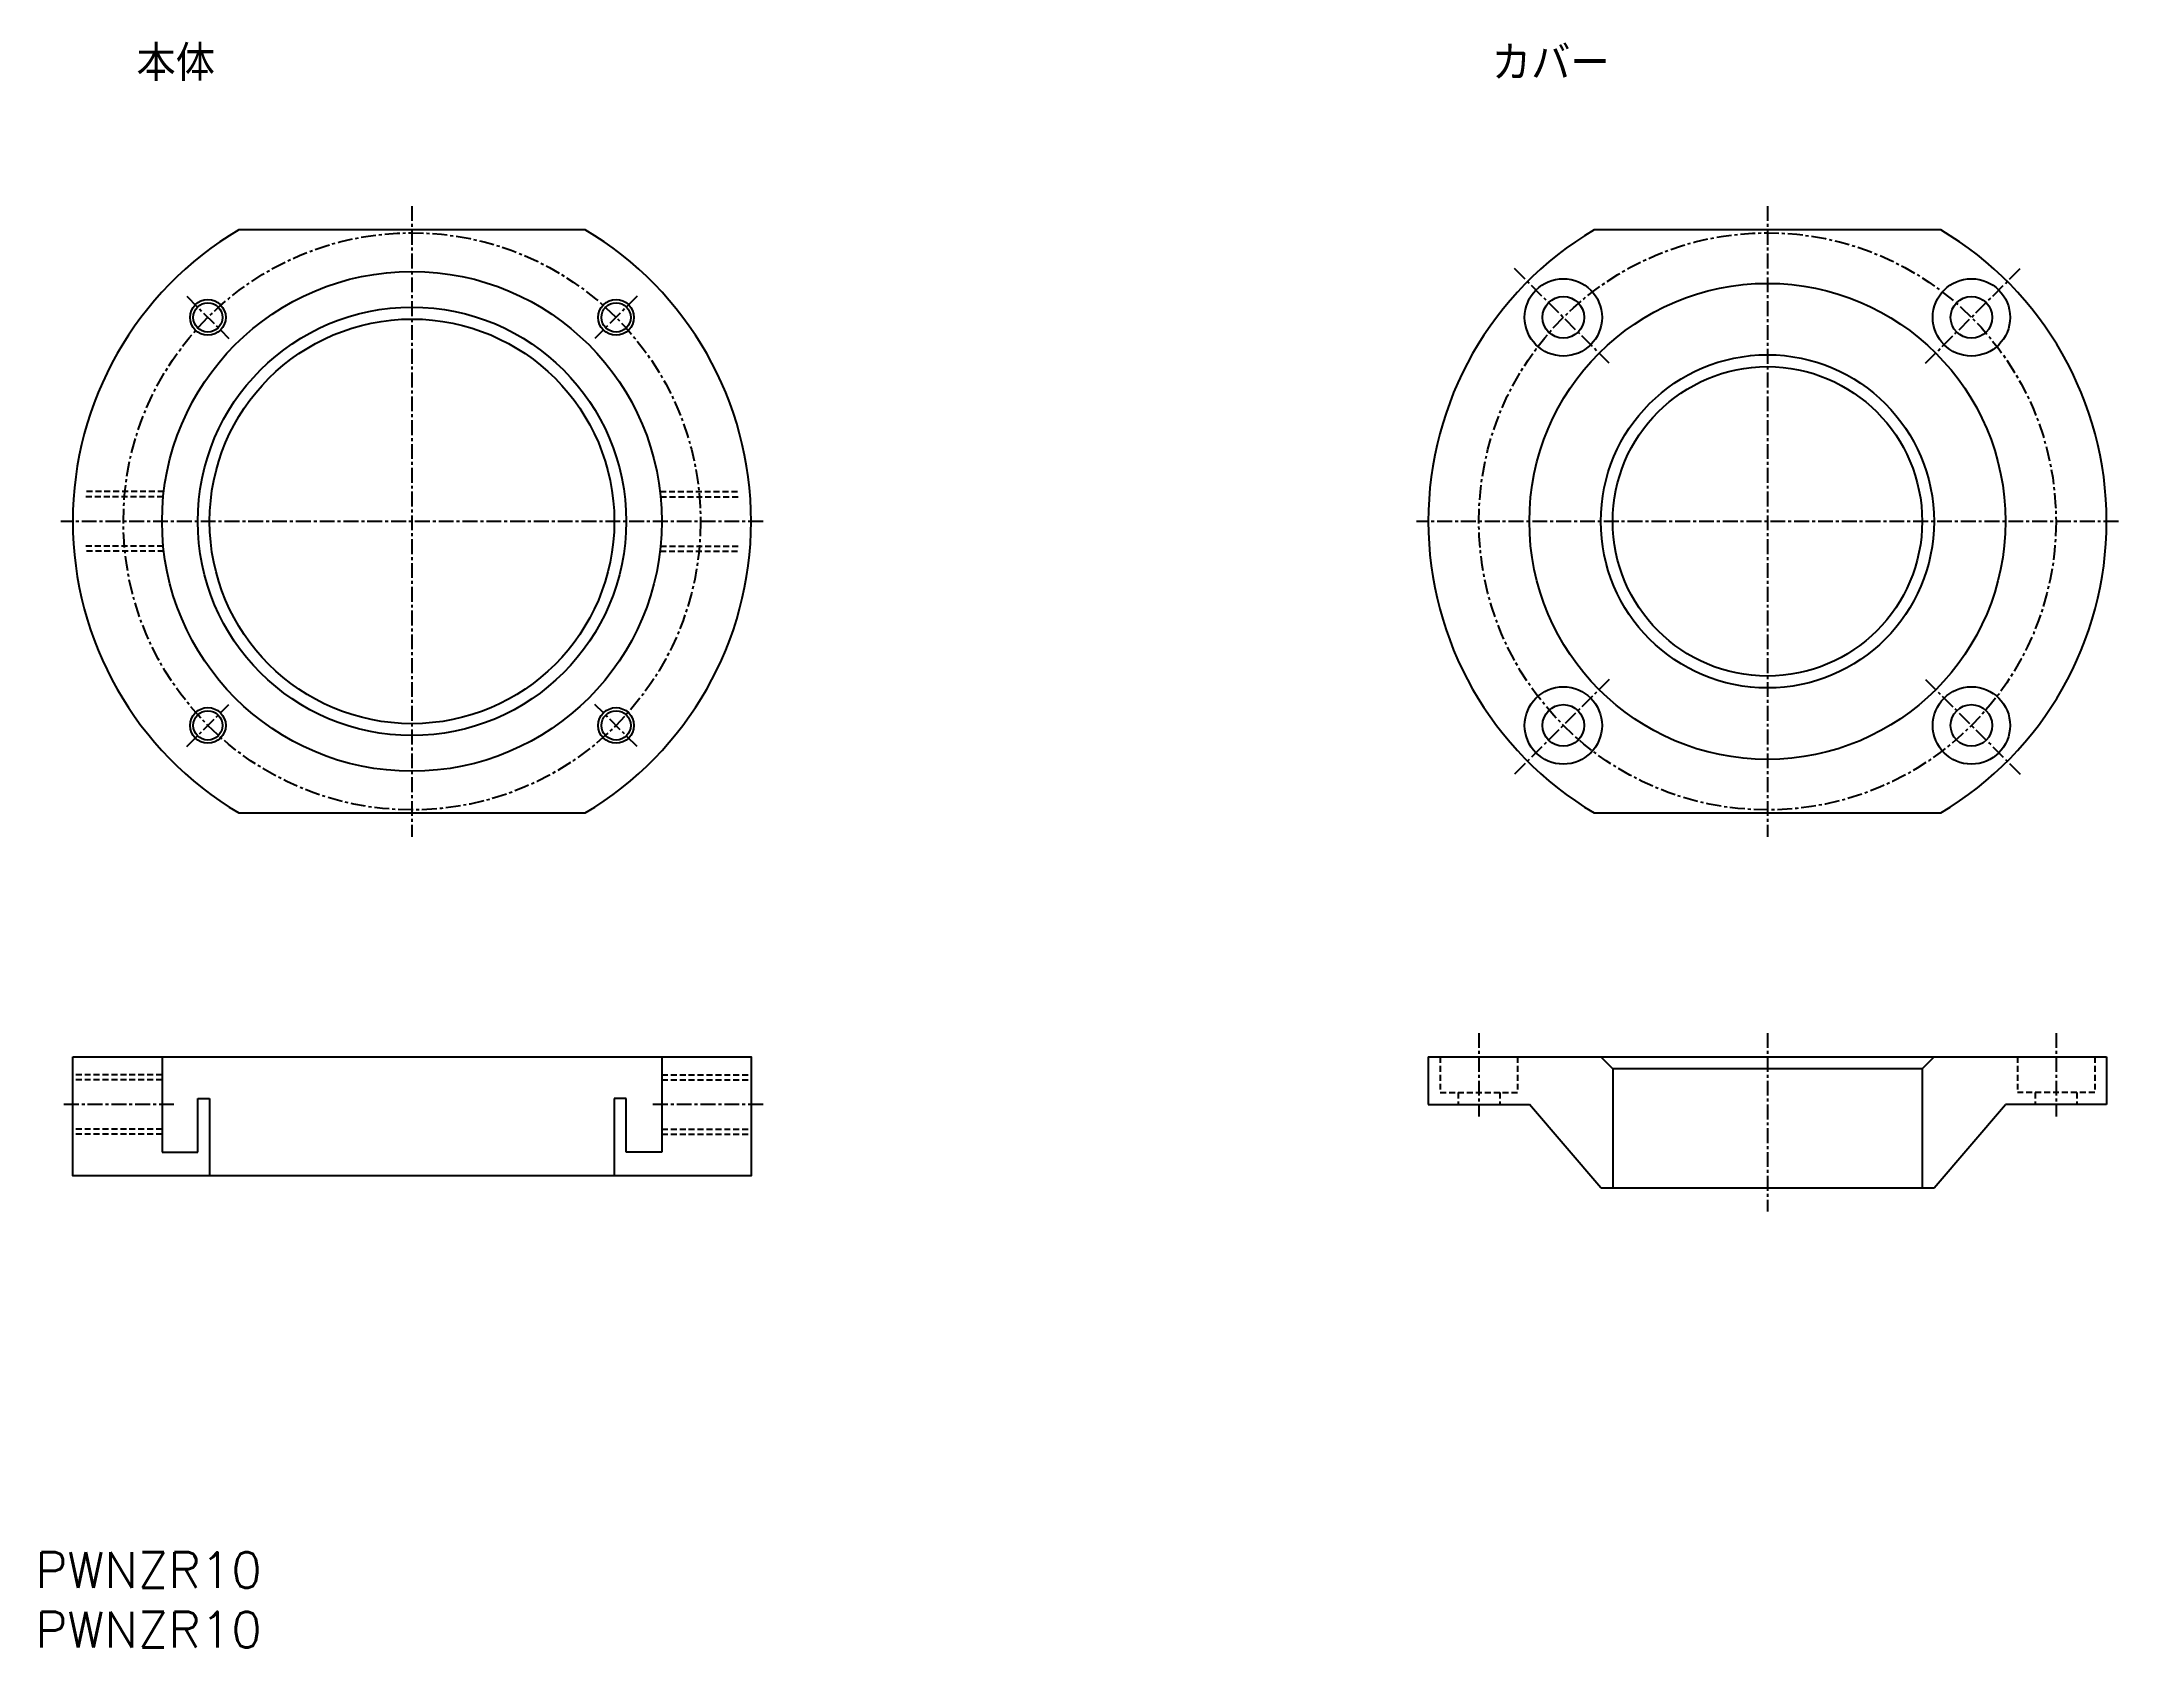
# Model space of a CAD drawing. Extents: x 56 to 231, y 37 to 172.
import ezdxf
from ezdxf.enums import TextEntityAlignment as Align

# ---------------------------------------------------------------- set-up
doc = ezdxf.new("R2010")
doc.units = 0
doc.linetypes.add('CENTER', pattern=[2, 1.25, -0.25, 0.25, -0.25])
doc.linetypes.add('DASHED', pattern=[0.75, 0.5, -0.25])
doc.layers.get('0').update_dxf_attribs({"linetype": 'CONTINUOUS'})
doc.layers.add('CENTER', color=1, linetype='CENTER')
doc.styles.get("Standard").update_dxf_attribs({"font": 'txt.shx', "bigfont": 'extfont.shx'})

msp = doc.modelspace()

# ---------------------------------------------------------------- linework, layer by layer
at = {"color": 7, "linetype": 'CONTINUOUS'}
for p, q in [((102.03, 156.42), (72.91, 156.42)), ((215.93, 156.42), (186.81, 156.42)), ((72.91, 107.42), (102.03, 107.42)), ((186.81, 107.42), (215.93, 107.42)), ((66.47, 86.92), (66.47, 78.92)), ((108.47, 86.92), (108.47, 78.92)), ((172.87, 86.92), (229.87, 86.92)), ((172.87, 86.92), (172.87, 82.92)), ((188.37, 85.92), (187.37, 86.92)), ((214.37, 85.92), (188.37, 85.92)), ((188.37, 85.92), (188.37, 75.92)), ((215.37, 86.92), (214.37, 85.92)), ((214.37, 85.92), (214.37, 75.92)), ((229.87, 86.92), (229.87, 82.92)), ((69.47, 78.92), (69.47, 83.42)), ((69.47, 83.42), (70.47, 83.42)), ((70.47, 83.42), (70.47, 76.92)), ((104.47, 83.42), (104.47, 76.92)), ((105.47, 83.42), (104.47, 83.42)), ((105.47, 78.92), (105.47, 83.42)), ((172.87, 82.92), (181.37, 82.92)), ((187.37, 75.92), (181.37, 82.92)), ((215.37, 75.92), (221.37, 82.92)), ((229.87, 82.92), (221.37, 82.92)), ((66.47, 78.92), (69.47, 78.92)), ((108.47, 78.92), (105.47, 78.92)), ((187.37, 75.92), (215.37, 75.92))]:
    msp.add_line(p, q, dxfattribs=at)
at = {"color": 3, "linetype": 'DASHED'}
for p, q in [((66.62, 134.42), (60.08, 134.42)), ((108.32, 134.42), (114.86, 134.42)), ((66.57, 133.98), (60.05, 133.98)), ((108.37, 133.98), (114.89, 133.98)), ((66.57, 129.85), (60.05, 129.85)), ((66.62, 129.42), (60.08, 129.42)), ((108.32, 129.42), (114.86, 129.42)), ((108.37, 129.85), (114.89, 129.85)), ((173.87, 86.92), (173.87, 83.92)), ((180.37, 86.92), (180.37, 83.92)), ((222.37, 86.92), (222.37, 83.92)), ((228.87, 86.92), (228.87, 83.92)), ((66.47, 85.42), (58.97, 85.42)), ((66.47, 84.98), (58.97, 84.98)), ((108.47, 85.42), (115.97, 85.42)), ((108.47, 84.98), (115.97, 84.98)), ((173.87, 83.92), (180.37, 83.92)), ((175.37, 83.92), (175.37, 82.92)), ((178.87, 83.92), (178.87, 82.92)), ((228.87, 83.92), (222.37, 83.92)), ((223.87, 83.92), (223.87, 82.92)), ((227.37, 83.92), (227.37, 82.92)), ((66.47, 80.85), (58.97, 80.85)), ((66.47, 80.42), (58.97, 80.42)), ((108.47, 80.85), (115.97, 80.85)), ((108.47, 80.42), (115.97, 80.42))]:
    msp.add_line(p, q, dxfattribs=at)
at = {"color": 7, "linetype": 'CONTINUOUS'}
msp.add_lwpolyline([(58.97, 86.92), (115.97, 86.92), (115.97, 76.92), (58.97, 76.92)], close=True, dxfattribs=at)
for centre, radius in [((87.47, 131.92), 21), ((184.22, 149.06), 3.25), ((218.51, 149.06), 3.25), ((70.32, 149.06), 1.5), ((104.62, 149.06), 1.5), ((184.22, 149.06), 1.75), ((218.51, 149.06), 1.75), ((87.47, 131.92), 18), ((87.47, 131.92), 17), ((201.37, 131.92), 14), ((201.37, 131.92), 13), ((184.22, 114.77), 3.25), ((218.51, 114.77), 3.25), ((70.32, 114.77), 1.5), ((104.62, 114.77), 1.5), ((184.22, 114.77), 1.75), ((218.51, 114.77), 1.75)]:
    msp.add_circle(centre, radius, dxfattribs=at)
at = {"color": 3, "linetype": 'CONTINUOUS'}
for centre, radius in [((201.37, 131.92), 20), ((70.32, 149.06), 1.23), ((104.62, 149.06), 1.23), ((70.32, 114.77), 1.23), ((104.62, 114.77), 1.23)]:
    msp.add_circle(centre, radius, dxfattribs=at)
at = {"color": 7, "linetype": 'CONTINUOUS'}
for centre, start, end in [((87.47, 131.92), 120.7228, 239.2772), ((87.47, 131.92), 300.7228, 59.2772), ((201.37, 131.92), 120.7228, 239.2772), ((201.37, 131.92), 300.7228, 59.2772)]:
    msp.add_arc(centre, 28.5, start, end, dxfattribs=at)
at = {"layer": 'CENTER', "color": 1, "linetype": 'CENTER'}
for p, q in [((87.47, 158.42), (87.47, 105.42)), ((201.37, 158.42), (201.37, 105.42)), ((188.08, 145.2), (180, 153.28)), ((214.65, 145.2), (222.73, 153.28)), ((68.55, 150.83), (72.09, 147.3)), ((106.39, 150.83), (102.85, 147.3)), ((116.97, 131.92), (57.97, 131.92)), ((230.87, 131.92), (171.87, 131.92)), ((188.08, 118.64), (180, 110.56)), ((214.65, 118.64), (222.73, 110.56)), ((68.55, 113), (72.09, 116.54)), ((106.39, 113), (102.85, 116.54)), ((177.12, 88.92), (177.12, 81.92)), ((201.37, 88.92), (201.37, 73.92)), ((225.62, 88.92), (225.62, 81.92)), ((67.47, 82.92), (57.97, 82.92)), ((116.97, 82.92), (107.47, 82.92))]:
    msp.add_line(p, q, dxfattribs=at)
for centre in [(87.47, 131.92), (201.37, 131.92)]:
    msp.add_circle(centre, 24.25, dxfattribs=at)

# ---------------------------------------------------------------- texts
at = {"color": 7, "linetype": 'CONTINUOUS'}
for s, p in [('本体', (64.32, 170.43)), ('カバー', (178.21, 170.43)), ('PWNZR10', (55.83, 43.8)), ('PWNZR10', (55.83, 38.8))]:
    msp.add_text(s, height=3, dxfattribs=at).set_placement(p, align=Align.MIDDLE_LEFT)

doc.saveas('drawing.dxf')
